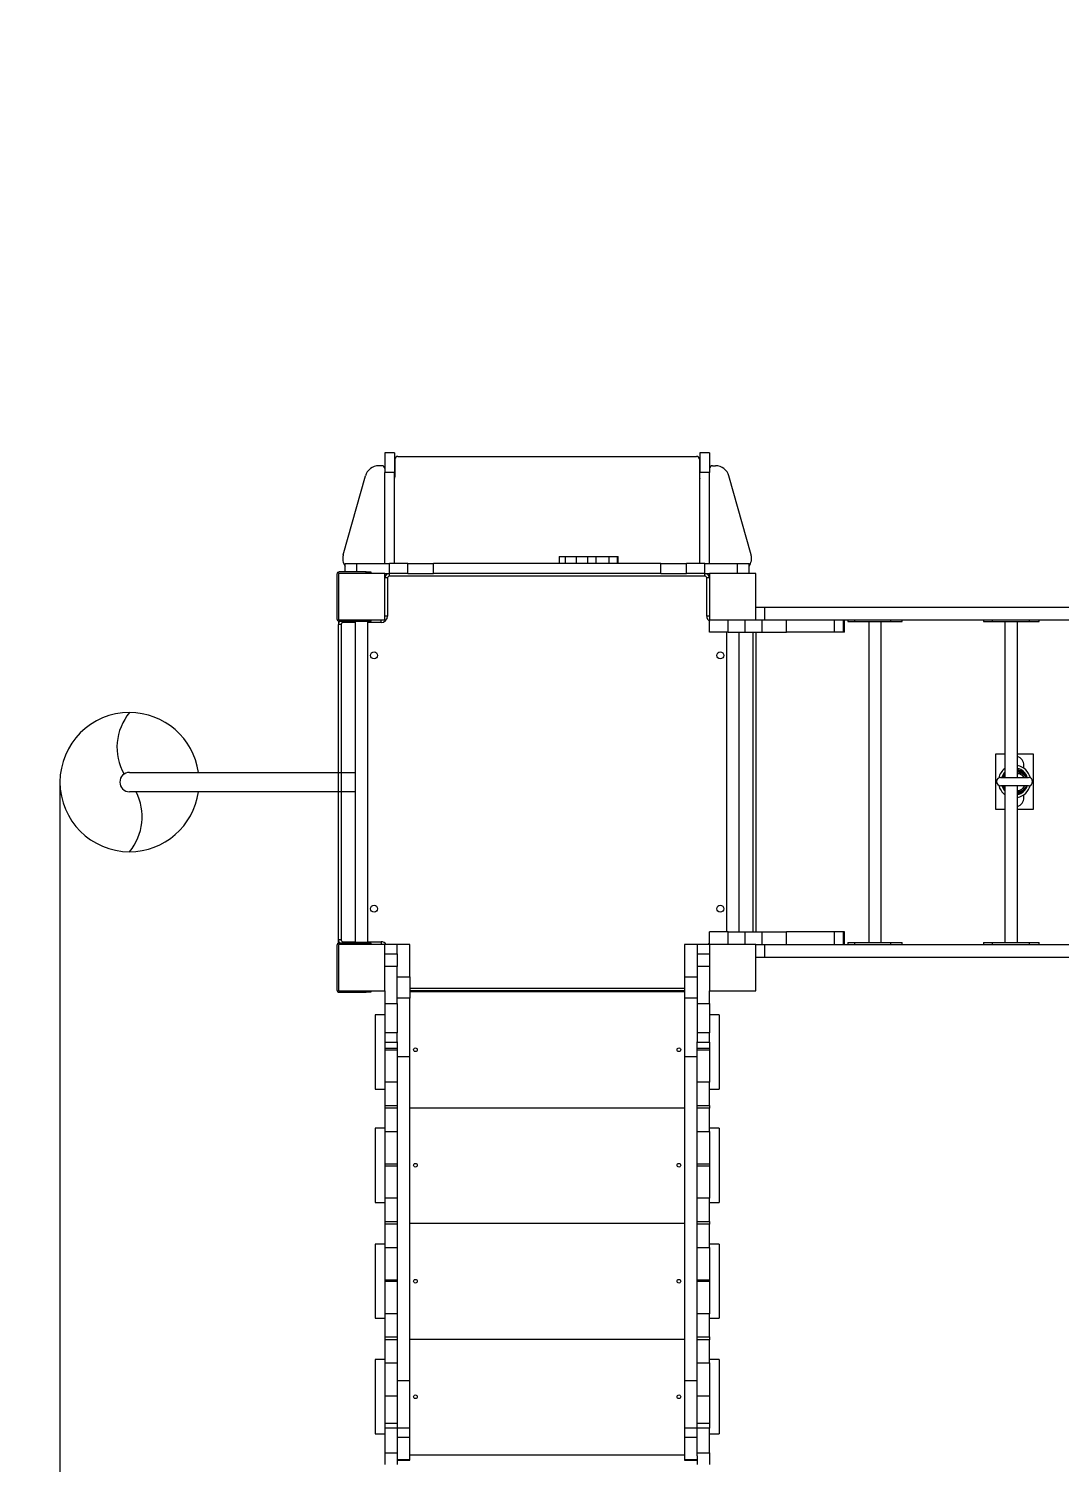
# Model space of a CAD drawing. Header units: millimetres. Extents: x -5501 to 4746, y -3874 to 3143.
# Drawn here: x -3132 to -911, y -1507 to 1584 of the extents above; entities that cross this region are included whole.
import ezdxf

# ---------------------------------------------------------------- set-up
doc = ezdxf.new("R2010")
doc.units = ezdxf.units.MM
for name, color, linetype in [('DIKOM_ОБЪЕКТ', 7, 'Continuous'), ('DIKOM_РАЗМЕР_ЗОНА', 7, 'Continuous'), ('DIKOM_РАЗМЕР_ОБЪЕКТА', 7, 'Continuous')]:
    doc.layers.add(name, color=color, linetype=linetype)
doc.styles.add('style1', font='arial.ttf', dxfattribs={"width": 0.8})
doc.dimstyles.new('1-50', dxfattribs={"dimtxt": 300, "dimasz": 200, "dimexe": 100, "dimexo": 0, "dimgap": 100, "dimtad": 1, "dimtxsty": 'style1', "dimcen": 200, "dimclrd": 7, "dimclre": 7, "dimclrt": 7, "dimadec": 1, "dimazin": 2, "dimtfac": 1, "dimtmove": 0, "dimatfit": 2, "dimfxl": 0, "dimlwd": 25, "dimlwe": 18, "dimarcsym": 0})

# ---------------------------------------------------------------- blocks, each defined once
blk = doc.blocks.new('*D9')
at = {"layer": 'Defpoints', "color": 0, "transparency": 16777216}
for p in [(635.4, 1643.5), (-3476.9, -1540.2), (-1664.7, -1540.2)]:
    blk.add_point(p, dxfattribs=at)
at = {"layer": 'DIKOM_РАЗМЕР_ОБЪЕКТА', "color": 7, "lineweight": 18, "transparency": 16777216}
for p, q in [((635.4, 1643.5), (-3576.9, 1643.5)), ((-1664.7, -1540.2), (-3576.9, -1540.2))]:
    blk.add_line(p, q, dxfattribs=at)
at = {"layer": 'DIKOM_РАЗМЕР_ОБЪЕКТА', "color": 7, "lineweight": 25, "transparency": 16777216}
blk.add_line((-3476.9, 1443.5), (-3476.9, -1340.2), dxfattribs=at)
at = {"layer": 'DIKOM_РАЗМЕР_ОБЪЕКТА', "color": 7, "transparency": 16777216}
for points in [[(-3510.2, 1443.5), (-3443.5, 1443.5), (-3476.9, 1643.5)], [(-3510.2, -1340.2), (-3443.5, -1340.2), (-3476.9, -1540.2)]]:
    blk.add_solid(points, dxfattribs=at)
at = {"layer": 'DIKOM_РАЗМЕР_ОБЪЕКТА', "color": 7, "transparency": 16777216, "insert": (-3730.1, 46.1), "char_height": 300, "attachment_point": 5, "rotation": 90, "style": 'style1'}
blk.add_mtext('3200', dxfattribs=at)
blk = doc.blocks.new('*D10')
at = {"layer": 'Defpoints', "color": 0, "transparency": 16777216}
for p in [(-3064.7, -40.4), (2745.8, -328.9), (-3064.7, -1764.6)]:
    blk.add_point(p, dxfattribs=at)
at = {"layer": 'DIKOM_РАЗМЕР_ОБЪЕКТА', "color": 7, "lineweight": 18, "transparency": 16777216}
for p, q in [((-3064.7, -40.4), (-3064.7, -1864.6)), ((2745.8, -328.9), (2745.8, -1864.6))]:
    blk.add_line(p, q, dxfattribs=at)
at = {"layer": 'DIKOM_РАЗМЕР_ОБЪЕКТА', "color": 7, "lineweight": 25, "transparency": 16777216}
blk.add_line((2545.8, -1764.6), (-2864.7, -1764.6), dxfattribs=at)
at = {"layer": 'DIKOM_РАЗМЕР_ОБЪЕКТА', "color": 7, "transparency": 16777216}
for points in [[(-2864.7, -1731.2), (-2864.7, -1797.9), (-3064.7, -1764.6)], [(2545.8, -1731.2), (2545.8, -1797.9), (2745.8, -1764.6)]]:
    blk.add_solid(points, dxfattribs=at)
at = {"layer": 'DIKOM_РАЗМЕР_ОБЪЕКТА', "color": 7, "transparency": 16777216, "insert": (-159.4, -1511.4), "char_height": 300, "attachment_point": 5, "style": 'style1'}
blk.add_mtext('5800', dxfattribs=at)
blk = doc.blocks.new('*D11')
at = {"layer": 'Defpoints', "color": 0, "transparency": 16777216}
for p in [(-4564.7, -40.4), (4745.8, -763.8), (4745.8, -3773.8)]:
    blk.add_point(p, dxfattribs=at)
at = {"layer": 'DIKOM_РАЗМЕР_ЗОНА', "color": 7, "lineweight": 18, "transparency": 16777216}
for p, q in [((-4564.7, -40.4), (-4564.7, -3873.8)), ((4745.8, -763.8), (4745.8, -3873.8))]:
    blk.add_line(p, q, dxfattribs=at)
at = {"layer": 'DIKOM_РАЗМЕР_ЗОНА', "color": 7, "lineweight": 25, "transparency": 16777216}
blk.add_line((-4364.7, -3773.8), (4545.8, -3773.8), dxfattribs=at)
at = {"layer": 'DIKOM_РАЗМЕР_ЗОНА', "color": 7, "transparency": 16777216}
for points in [[(-4364.7, -3740.5), (-4364.7, -3807.1), (-4564.7, -3773.8)], [(4545.8, -3740.5), (4545.8, -3807.1), (4745.8, -3773.8)]]:
    blk.add_solid(points, dxfattribs=at)
at = {"layer": 'DIKOM_РАЗМЕР_ЗОНА', "color": 7, "transparency": 16777216, "insert": (90.6, -3520.5), "char_height": 300, "attachment_point": 5, "style": 'style1'}
blk.add_mtext('9300', dxfattribs=at)
blk = doc.blocks.new('*D12')
at = {"layer": 'Defpoints', "color": 0, "transparency": 16777216}
for p in [(-5050.6, 3143.5), (-202.2, 3143.5), (-1126.2, -3040.2)]:
    blk.add_point(p, dxfattribs=at)
at = {"layer": 'DIKOM_РАЗМЕР_ЗОНА', "color": 7, "lineweight": 18, "transparency": 16777216}
for p, q in [((-202.2, 3143.5), (-5150.6, 3143.5)), ((-1126.2, -3040.2), (-5150.6, -3040.2))]:
    blk.add_line(p, q, dxfattribs=at)
at = {"layer": 'DIKOM_РАЗМЕР_ЗОНА', "color": 7, "lineweight": 25, "transparency": 16777216}
blk.add_line((-5050.6, -2840.2), (-5050.6, 2943.5), dxfattribs=at)
at = {"layer": 'DIKOM_РАЗМЕР_ЗОНА', "color": 7, "transparency": 16777216}
for points in [[(-5083.9, 2943.5), (-5017.3, 2943.5), (-5050.6, 3143.5)], [(-5083.9, -2840.2), (-5017.3, -2840.2), (-5050.6, -3040.2)]]:
    blk.add_solid(points, dxfattribs=at)
at = {"layer": 'DIKOM_РАЗМЕР_ЗОНА', "color": 7, "transparency": 16777216, "insert": (-5303.8, 51.6), "char_height": 300, "attachment_point": 5, "rotation": 90, "style": 'style1'}
blk.add_mtext('6200', dxfattribs=at)

msp = doc.modelspace()

# ---------------------------------------------------------------- linework, layer by layer
at = {"layer": 'DIKOM_ОБЪЕКТ', "color": 7, "linetype": 'Continuous', "lineweight": 15}
for p, q in [((-2343.68, 669.609), (-2364.68, 669.609)), ((-2364.68, 669.609), (-2364.68, 626.924)), ((-2343.68, 669.609), (-2343.68, 626.924)), ((-2342.68, 655.609), (-2342.68, 617.609)), ((-2336.68, 661.609), (-1692.68, 661.609)), ((-1686.68, 655.609), (-1686.68, 617.609)), ((-1664.68, 669.609), (-1685.68, 669.609)), ((-1685.68, 669.609), (-1685.68, 626.924)), ((-1664.68, 669.609), (-1664.68, 626.924)), ((-2454.015, 449.698), (-2406.415, 619.698)), ((-2370.68, 641.609), (-2377.526, 641.609)), ((-2343.68, 626.924), (-2364.68, 626.924)), ((-2364.68, 430.609), (-2364.68, 626.924)), ((-2343.68, 430.609), (-2343.68, 626.924)), ((-1664.68, 626.924), (-1685.68, 626.924)), ((-1685.68, 430.609), (-1685.68, 626.924)), ((-1664.68, 430.609), (-1664.68, 626.924)), ((-1658.68, 641.609), (-1651.834, 641.609)), ((-1575.345, 449.698), (-1622.945, 619.698)), ((-1988.937, 445.609), (-1988.937, 430.609)), ((-1988.937, 445.609), (-1975.865, 445.609)), ((-1975.865, 445.609), (-1975.865, 430.609)), ((-1975.865, 445.609), (-1952.076, 445.609)), ((-1952.076, 445.609), (-1952.076, 430.609)), ((-1952.076, 445.609), (-1927.517, 445.609)), ((-1927.517, 445.609), (-1927.517, 430.609)), ((-1927.517, 445.609), (-1909.648, 445.609)), ((-1909.648, 445.609), (-1909.648, 430.609)), ((-1909.648, 445.609), (-1881.935, 445.609)), ((-1881.935, 445.609), (-1881.935, 430.609)), ((-1881.935, 445.609), (-1864.048, 445.609)), ((-1864.048, 445.609), (-1864.048, 430.609)), ((-1864.048, 445.609), (-1861.358, 445.609)), ((-1861.358, 430.609), (-1861.358, 445.609)), ((-2467.68, 407.609), (-2467.68, 311.609)), ((-2464.68, 409.609), (-2464.68, 309.609)), ((-2364.68, 409.609), (-2464.68, 409.609)), ((-2404.68, 412.609), (-2462.68, 412.609)), ((-2449.68, 412.609), (-2449.68, 430.609)), ((-2449.68, 430.609), (-2424.68, 430.609)), ((-2424.68, 430.609), (-2354.68, 430.609)), ((-2424.68, 412.609), (-2424.68, 430.609)), ((-2404.68, 409.609), (-2404.68, 412.609)), ((-2404.68, 412.609), (-2394.68, 412.609)), ((-2394.68, 412.609), (-2394.68, 409.609)), ((-2364.68, 409.609), (-2354.68, 409.609)), ((-2364.68, 309.609), (-2364.68, 409.609)), ((-2354.68, 409.609), (-2354.68, 430.609)), ((-2314.68, 430.609), (-2354.68, 430.609)), ((-2314.68, 409.609), (-2354.68, 409.609)), ((-2354.68, 403.609), (-2354.68, 409.609)), ((-1674.68, 403.609), (-2354.68, 403.609)), ((-2314.68, 409.609), (-2314.68, 430.609)), ((-2314.68, 430.609), (-2259.408, 430.609)), ((-2314.68, 409.609), (-2259.408, 409.609)), ((-2259.408, 409.609), (-2259.408, 430.609)), ((-1769.951, 430.609), (-2259.408, 430.609)), ((-1769.951, 409.609), (-2259.408, 409.609)), ((-1769.951, 409.609), (-1769.951, 430.609)), ((-1769.951, 430.609), (-1714.68, 430.609)), ((-1769.951, 409.609), (-1714.68, 409.609)), ((-1714.68, 409.609), (-1714.68, 430.609)), ((-1674.68, 430.609), (-1714.68, 430.609)), ((-1674.68, 409.609), (-1714.68, 409.609)), ((-1674.68, 409.609), (-1674.68, 430.609)), ((-1674.68, 430.609), (-1604.68, 430.609)), ((-1674.68, 409.609), (-1664.68, 409.609)), ((-1674.68, 403.609), (-1674.68, 409.609)), ((-1564.68, 409.609), (-1664.68, 409.609)), ((-1664.68, 409.609), (-1664.68, 309.609)), ((-1604.68, 409.609), (-1604.68, 430.609)), ((-1604.68, 430.609), (-1579.68, 430.609)), ((-1579.68, 409.609), (-1579.68, 430.609)), ((-1564.68, 309.609), (-1564.68, 409.609)), ((-2358.68, 399.609), (-2364.68, 399.609)), ((-2358.68, 399.609), (-2358.68, 317.609)), ((-1664.68, 399.609), (-1670.68, 399.609)), ((-1670.68, 317.609), (-1670.68, 399.609)), ((-2464.68, 309.609), (-2364.68, 309.609)), ((-2404.68, 306.609), (-2404.68, 309.609)), ((-2394.68, 309.609), (-2394.68, 306.609)), ((-2372.68, 303.609), (-2372.68, 309.609)), ((-2358.68, 317.609), (-2364.68, 317.609)), ((-1664.68, 317.609), (-1670.68, 317.609)), ((-1664.68, 282.609), (-1664.68, 309.609)), ((-1664.68, 309.609), (-1564.68, 309.609)), ((-1624.68, 282.609), (-1624.68, 309.609)), ((-1587.784, 282.609), (-1587.784, 309.609)), ((-1564.68, 336.609), (-1546.523, 336.609)), ((-1564.68, 309.609), (-1551.11, 309.609)), ((-1551.11, 282.609), (-1551.11, 309.609)), ((-1551.11, 309.609), (-1500.314, 309.609)), ((-1546.523, 336.609), (-1546.523, 309.609)), ((-1546.523, 336.609), (-182.837, 336.609)), ((-1500.314, 309.609), (-233.763, 309.609)), ((-1498.766, 282.609), (-1498.766, 309.609)), ((-1395.586, 282.609), (-1395.586, 309.609)), ((-1375.969, 282.609), (-1375.969, 309.609)), ((-1373.66, 282.609), (-1373.66, 309.609)), ((-1366.933, 309.609), (-1366.933, 305.609)), ((-1352.094, 309.609), (-1352.094, 305.609)), ((-1274.803, 309.609), (-1274.803, 305.609)), ((-1249.642, 305.609), (-1249.642, 309.609)), ((-1074.38, 309.609), (-1074.38, 305.609)), ((-1055.956, 309.609), (-1055.956, 305.609)), ((-976.205, 309.609), (-976.205, 305.609)), ((-954.629, 305.609), (-954.629, 309.609)), ((-2464.68, 307.026), (-2464.68, 299.609)), ((-2458.68, 299.609), (-2464.68, 299.609)), ((-2464.68, -380.391), (-2464.68, 299.609)), ((-2462.68, 306.609), (-2404.68, 306.609)), ((-2458.68, 299.609), (-2458.68, -380.391)), ((-2454.68, 303.609), (-2454.68, 306.609)), ((-2428.18, 303.609), (-2454.68, 303.609)), ((-2434.68, 305.609), (-2434.68, 306.609)), ((-2394.68, 305.609), (-2434.68, 305.609)), ((-2428.18, 305.609), (-2428.18, -386.391)), ((-2394.68, 306.609), (-2404.68, 306.609)), ((-2401.18, -386.391), (-2401.18, 305.609)), ((-2372.68, 303.609), (-2401.18, 303.609)), ((-2394.68, 305.609), (-2394.68, 306.609)), ((-1624.68, 282.609), (-1664.68, 282.609)), ((-1628.18, 282.609), (-1628.18, -363.391)), ((-1624.68, 282.609), (-1587.784, 282.609)), ((-1601.18, -363.391), (-1601.18, 282.609)), ((-1587.784, 282.609), (-1551.11, 282.609)), ((-1570.68, -363.391), (-1570.68, 282.609)), ((-1564.68, 282.609), (-1564.68, -363.391)), ((-1551.11, 282.609), (-1498.766, 282.609)), ((-1395.586, 282.609), (-1498.766, 282.609)), ((-1375.969, 282.609), (-1395.586, 282.609)), ((-1373.66, 282.609), (-1375.969, 282.609)), ((-1366.933, 305.609), (-1352.094, 305.609)), ((-1352.094, 305.609), (-1274.803, 305.609)), ((-1321.787, 305.609), (-1321.787, -386.391)), ((-1294.787, -386.391), (-1294.787, 305.609)), ((-1274.803, 305.609), (-1249.642, 305.609)), ((-1074.38, 305.609), (-1055.956, 305.609)), ((-1055.956, 305.609), (-976.205, 305.609)), ((-1028.004, 305.609), (-1028.004, -30.155)), ((-1001.004, -30.155), (-1001.004, 305.609)), ((-976.205, 305.609), (-954.629, 305.609)), ((-1047.428, 20.845), (-1028.004, 20.845)), ((-1047.428, -99.155), (-1047.428, 20.845)), ((-1001.004, 20.845), (-967.428, 20.845)), ((-967.428, 20.845), (-967.428, -99.155)), ((-2914.68, -19.391), (-2428.18, -19.391)), ((-1037.428, -30.155), (-977.428, -30.155)), ((-987.428, -10.432), (-987.428, -3.977)), ((-2428.18, -61.391), (-2914.68, -61.391)), ((-977.428, -48.155), (-1037.428, -48.155)), ((-1028.004, -48.155), (-1028.004, -386.391)), ((-1001.004, -386.391), (-1001.004, -48.155)), ((-987.428, -73.939), (-987.428, -67.878)), ((-1028.004, -99.155), (-1047.428, -99.155)), ((-967.428, -99.155), (-1001.004, -99.155)), ((-1664.68, -390.391), (-1664.68, -363.391)), ((-1624.68, -363.391), (-1664.68, -363.391)), ((-1624.68, -390.391), (-1624.68, -363.391)), ((-1624.68, -363.391), (-1587.784, -363.391)), ((-1587.784, -390.391), (-1587.784, -363.391)), ((-1587.784, -363.391), (-1551.11, -363.391)), ((-1551.11, -390.391), (-1551.11, -363.391)), ((-1551.11, -363.391), (-1498.766, -363.391)), ((-1498.766, -390.391), (-1498.766, -363.391)), ((-1395.586, -363.391), (-1498.766, -363.391)), ((-1395.586, -390.391), (-1395.586, -363.391)), ((-1375.969, -363.391), (-1395.586, -363.391)), ((-1375.969, -390.391), (-1375.969, -363.391)), ((-1373.66, -363.391), (-1375.969, -363.391)), ((-1373.66, -390.391), (-1373.66, -363.391)), ((-2467.68, -392.391), (-2467.68, -488.391)), ((-2458.68, -380.391), (-2464.68, -380.391)), ((-2464.68, -387.809), (-2464.68, -380.391)), ((-2364.68, -390.391), (-2464.68, -390.391)), ((-2464.68, -390.391), (-2464.68, -490.391)), ((-2404.68, -387.391), (-2462.68, -387.391)), ((-2454.68, -384.391), (-2428.18, -384.391)), ((-2454.68, -384.391), (-2454.68, -387.391)), ((-2434.68, -387.391), (-2434.68, -386.391)), ((-2394.68, -386.391), (-2434.68, -386.391)), ((-2404.68, -390.391), (-2404.68, -387.391)), ((-2404.68, -387.391), (-2394.68, -387.391)), ((-2401.18, -384.391), (-2372.68, -384.391)), ((-2394.68, -387.391), (-2394.68, -386.391)), ((-2394.68, -387.391), (-2394.68, -390.391)), ((-2372.68, -384.391), (-2372.68, -390.391)), ((-2337.68, -390.22), (-2364.68, -390.22)), ((-2364.68, -390.22), (-2364.68, -390.391)), ((-2337.68, -390.391), (-2364.68, -390.391)), ((-2364.68, -490.391), (-2364.68, -390.391)), ((-2310.68, -390.22), (-2337.68, -390.22)), ((-2337.68, -390.22), (-2337.68, -390.391)), ((-2337.68, -410.391), (-2337.68, -390.391)), ((-2310.68, -460.22), (-2310.68, -390.22)), ((-1691.68, -390.22), (-1718.68, -390.22)), ((-1718.68, -390.22), (-1718.68, -460.22)), ((-1691.68, -390.391), (-1691.68, -390.22)), ((-1664.68, -390.22), (-1691.68, -390.22)), ((-1691.68, -390.391), (-1691.68, -410.391)), ((-1664.68, -390.391), (-1691.68, -390.391)), ((-1664.68, -390.391), (-1664.68, -490.391)), ((-1564.68, -390.391), (-1664.68, -390.391)), ((-1564.68, -390.391), (-1551.11, -390.391)), ((-1564.68, -490.391), (-1564.68, -390.391)), ((-1551.11, -390.391), (-1500.314, -390.391)), ((-1546.523, -390.391), (-1546.523, -417.391)), ((-1500.314, -390.391), (-233.763, -390.391)), ((-1366.933, -386.391), (-1366.933, -390.391)), ((-1366.933, -386.391), (-1352.094, -386.391)), ((-1352.094, -386.391), (-1352.094, -390.391)), ((-1352.094, -386.391), (-1274.803, -386.391)), ((-1274.803, -386.391), (-1274.803, -390.391)), ((-1274.803, -386.391), (-1249.642, -386.391)), ((-1249.642, -390.391), (-1249.642, -386.391)), ((-1074.38, -386.391), (-1074.38, -390.391)), ((-1074.38, -386.391), (-1055.956, -386.391)), ((-1055.956, -386.391), (-1055.956, -390.391)), ((-1055.956, -386.391), (-976.205, -386.391)), ((-976.205, -386.391), (-976.205, -390.391)), ((-976.205, -386.391), (-954.629, -386.391)), ((-954.629, -390.391), (-954.629, -386.391)), ((-2364.68, -410.391), (-2337.68, -410.391)), ((-2337.68, -410.391), (-2337.68, -437.575)), ((-1691.68, -410.391), (-1664.68, -410.391)), ((-1691.68, -410.391), (-1691.68, -437.575)), ((-1564.68, -417.391), (-1546.523, -417.391)), ((-1546.523, -417.391), (-182.837, -417.391)), ((-2337.68, -437.575), (-2364.68, -437.575)), ((-2337.68, -517.398), (-2337.68, -437.575)), ((-2337.68, -460.22), (-2310.68, -460.22)), ((-2310.68, -460.22), (-2310.68, -506.24)), ((-1718.68, -460.22), (-1691.68, -460.22)), ((-1718.68, -460.22), (-1718.68, -506.24)), ((-1664.68, -437.575), (-1691.68, -437.575)), ((-1691.68, -437.575), (-1691.68, -517.398)), ((-2464.68, -490.391), (-2364.68, -490.391)), ((-2462.68, -493.391), (-2404.68, -493.391)), ((-2404.68, -493.391), (-2404.68, -490.391)), ((-2394.68, -493.391), (-2404.68, -493.391)), ((-2394.68, -490.391), (-2394.68, -493.391)), ((-2364.68, -490.391), (-2364.68, -517.398)), ((-2310.68, -484.391), (-1718.68, -484.391)), ((-1718.68, -490.391), (-2310.68, -490.391)), ((-1718.68, -492.22), (-2310.68, -492.22)), ((-1664.68, -517.398), (-1664.68, -490.391)), ((-1664.68, -490.391), (-1564.68, -490.391)), ((-2364.68, -517.398), (-2337.68, -517.398)), ((-2364.68, -517.398), (-2364.68, -580.501)), ((-2310.68, -506.24), (-2337.68, -506.24)), ((-2337.68, -517.398), (-2337.68, -580.501)), ((-2310.68, -632.765), (-2310.68, -506.24)), ((-1691.68, -506.24), (-1718.68, -506.24)), ((-1718.68, -506.24), (-1718.68, -632.765)), ((-1691.68, -517.398), (-1664.68, -517.398)), ((-1691.68, -517.398), (-1691.68, -580.501)), ((-1664.68, -517.398), (-1664.68, -580.501)), ((-2364.68, -541.999), (-2385.68, -541.999)), ((-2385.68, -541.999), (-2385.68, -701.999)), ((-1643.68, -541.999), (-1664.68, -541.999)), ((-1643.68, -541.999), (-1643.68, -701.999)), ((-2337.68, -580.501), (-2364.68, -580.501)), ((-2364.68, -580.501), (-2364.68, -600.678)), ((-2337.68, -599.884), (-2337.68, -580.501)), ((-1664.68, -580.501), (-1691.68, -580.501)), ((-1691.68, -580.501), (-1691.68, -599.884)), ((-1664.68, -600.678), (-1664.68, -580.501)), ((-2364.68, -600.678), (-2337.68, -600.678)), ((-2364.68, -600.678), (-2364.68, -614.22)), ((-2364.68, -614.22), (-2337.68, -614.22)), ((-2364.68, -614.22), (-2364.68, -617.22)), ((-2364.68, -617.22), (-2337.68, -617.22)), ((-2364.68, -617.22), (-2364.68, -687.22)), ((-2337.68, -599.884), (-2337.68, -632.765)), ((-1691.68, -632.765), (-1691.68, -599.884)), ((-1691.68, -600.678), (-1664.68, -600.678)), ((-1691.68, -614.22), (-1664.68, -614.22)), ((-1691.68, -617.22), (-1664.68, -617.22)), ((-1664.68, -600.678), (-1664.68, -614.22)), ((-1664.68, -614.22), (-1664.68, -617.22)), ((-1664.68, -617.22), (-1664.68, -687.22)), ((-2310.68, -632.765), (-2337.68, -632.765)), ((-2337.68, -632.765), (-2337.68, -1330.81)), ((-2310.68, -1330.81), (-2310.68, -632.765)), ((-1691.68, -632.765), (-1718.68, -632.765)), ((-1718.68, -632.765), (-1718.68, -1330.81)), ((-1691.68, -1330.81), (-1691.68, -632.765)), ((-2385.68, -701.999), (-2364.68, -701.999)), ((-2337.68, -687.22), (-2364.68, -687.22)), ((-2364.68, -687.22), (-2364.68, -737.22)), ((-1664.68, -687.22), (-1691.68, -687.22)), ((-1664.68, -737.22), (-1664.68, -687.22)), ((-1664.68, -701.999), (-1643.68, -701.999)), ((-2364.68, -737.22), (-2337.68, -737.22)), ((-2364.68, -737.22), (-2364.68, -743.22)), ((-1691.68, -737.22), (-1664.68, -737.22)), ((-1664.68, -737.22), (-1664.68, -743.22)), ((-2337.68, -743.22), (-2364.68, -743.22)), ((-2364.68, -743.22), (-2364.68, -793.22)), ((-2310.68, -742.22), (-1718.68, -742.22)), ((-1664.68, -743.22), (-1691.68, -743.22)), ((-1664.68, -793.22), (-1664.68, -743.22)), ((-2364.68, -786.22), (-2385.68, -786.22)), ((-2385.68, -786.22), (-2385.68, -946.22)), ((-2364.68, -793.22), (-2337.68, -793.22)), ((-2364.68, -793.22), (-2364.68, -863.22)), ((-1691.68, -793.22), (-1664.68, -793.22)), ((-1643.68, -786.22), (-1664.68, -786.22)), ((-1664.68, -793.22), (-1664.68, -863.22)), ((-1643.68, -786.22), (-1643.68, -946.22)), ((-2364.68, -863.22), (-2337.68, -863.22)), ((-2364.68, -863.22), (-2364.68, -867.22)), ((-1691.68, -863.22), (-1664.68, -863.22)), ((-1664.68, -863.22), (-1664.68, -867.22)), ((-2364.68, -867.22), (-2337.68, -867.22)), ((-2364.68, -867.22), (-2364.68, -937.22)), ((-1691.68, -867.22), (-1664.68, -867.22)), ((-1664.68, -867.22), (-1664.68, -937.22)), ((-2385.68, -946.22), (-2364.68, -946.22)), ((-2337.68, -937.22), (-2364.68, -937.22)), ((-2364.68, -937.22), (-2364.68, -987.22)), ((-1664.68, -937.22), (-1691.68, -937.22)), ((-1664.68, -987.22), (-1664.68, -937.22)), ((-1664.68, -946.22), (-1643.68, -946.22)), ((-2364.68, -987.22), (-2337.68, -987.22)), ((-2364.68, -987.22), (-2364.68, -993.22)), ((-1691.68, -987.22), (-1664.68, -987.22)), ((-1664.68, -987.22), (-1664.68, -993.22)), ((-2337.68, -993.22), (-2364.68, -993.22)), ((-2364.68, -993.22), (-2364.68, -1043.22)), ((-2310.68, -991.22), (-1718.68, -991.22)), ((-1664.68, -993.22), (-1691.68, -993.22)), ((-1664.68, -1043.22), (-1664.68, -993.22)), ((-2364.68, -1036.22), (-2385.68, -1036.22)), ((-2385.68, -1036.22), (-2385.68, -1196.22)), ((-2364.68, -1043.22), (-2337.68, -1043.22)), ((-2364.68, -1043.22), (-2364.68, -1113.22)), ((-1691.68, -1043.22), (-1664.68, -1043.22)), ((-1643.68, -1036.22), (-1664.68, -1036.22)), ((-1664.68, -1043.22), (-1664.68, -1113.22)), ((-1643.68, -1036.22), (-1643.68, -1196.22)), ((-2364.68, -1113.22), (-2337.68, -1113.22)), ((-2364.68, -1113.22), (-2364.68, -1116.22)), ((-2364.68, -1116.22), (-2337.68, -1116.22)), ((-2364.68, -1116.22), (-2364.68, -1186.22)), ((-1691.68, -1113.22), (-1664.68, -1113.22)), ((-1691.68, -1116.22), (-1664.68, -1116.22)), ((-1664.68, -1113.22), (-1664.68, -1116.22)), ((-1664.68, -1116.22), (-1664.68, -1186.22)), ((-2385.68, -1196.22), (-2364.68, -1196.22)), ((-2337.68, -1186.22), (-2364.68, -1186.22)), ((-2364.68, -1186.22), (-2364.68, -1236.22)), ((-1664.68, -1186.22), (-1691.68, -1186.22)), ((-1664.68, -1236.22), (-1664.68, -1186.22)), ((-1664.68, -1196.22), (-1643.68, -1196.22)), ((-2364.68, -1236.22), (-2337.68, -1236.22)), ((-2364.68, -1236.22), (-2364.68, -1242.22)), ((-2337.68, -1242.22), (-2364.68, -1242.22)), ((-2364.68, -1242.22), (-2364.68, -1292.22)), ((-2310.68, -1241.22), (-1718.68, -1241.22)), ((-1691.68, -1236.22), (-1664.68, -1236.22)), ((-1664.68, -1242.22), (-1691.68, -1242.22)), ((-1664.68, -1236.22), (-1664.68, -1242.22)), ((-1664.68, -1292.22), (-1664.68, -1242.22)), ((-2364.68, -1285.22), (-2385.68, -1285.22)), ((-2385.68, -1285.22), (-2385.68, -1445.22)), ((-2364.68, -1292.22), (-2337.68, -1292.22)), ((-2364.68, -1292.22), (-2364.68, -1363.269)), ((-1691.68, -1292.22), (-1664.68, -1292.22)), ((-1643.68, -1285.22), (-1664.68, -1285.22)), ((-1664.68, -1292.22), (-1664.68, -1363.269)), ((-1643.68, -1285.22), (-1643.68, -1445.22)), ((-2310.68, -1330.81), (-2337.68, -1330.81)), ((-2337.68, -1330.81), (-2337.68, -1432.679)), ((-2310.68, -1432.679), (-2310.68, -1330.81)), ((-1691.68, -1330.81), (-1718.68, -1330.81)), ((-1718.68, -1330.81), (-1718.68, -1432.679)), ((-1691.68, -1432.679), (-1691.68, -1330.81)), ((-2364.68, -1363.269), (-2337.68, -1363.269)), ((-2364.68, -1363.269), (-2364.68, -1422.181)), ((-1691.68, -1363.269), (-1664.68, -1363.269)), ((-1664.68, -1363.269), (-1664.68, -1422.181)), ((-2385.68, -1445.22), (-2364.68, -1445.22)), ((-2364.68, -1422.181), (-2337.68, -1422.181)), ((-2364.68, -1422.181), (-2364.68, -1432.969)), ((-2337.68, -1432.969), (-2364.68, -1432.969)), ((-2364.68, -1432.969), (-2364.68, -1485.904)), ((-2310.68, -1432.679), (-2337.68, -1432.679)), ((-2337.68, -1432.679), (-2337.68, -1452.807)), ((-2310.68, -1452.807), (-2310.68, -1432.679)), ((-1691.68, -1432.679), (-1718.68, -1432.679)), ((-1718.68, -1432.679), (-1718.68, -1452.807)), ((-1691.68, -1422.181), (-1664.68, -1422.181)), ((-1691.68, -1452.807), (-1691.68, -1432.679)), ((-1664.68, -1432.969), (-1691.68, -1432.969)), ((-1664.68, -1422.181), (-1664.68, -1432.969)), ((-1664.68, -1485.904), (-1664.68, -1432.969)), ((-1664.68, -1445.22), (-1643.68, -1445.22)), ((-2310.68, -1452.807), (-2337.68, -1452.807)), ((-2337.68, -1452.807), (-2337.68, -1492.573)), ((-2310.68, -1501.465), (-2310.68, -1452.807)), ((-1691.68, -1452.807), (-1718.68, -1452.807)), ((-1718.68, -1452.807), (-1718.68, -1501.465)), ((-1691.68, -1492.573), (-1691.68, -1452.807)), ((-2364.68, -1485.904), (-2337.68, -1485.904)), ((-2364.68, -1485.904), (-2364.68, -1511.091)), ((-2337.68, -1492.573), (-2337.68, -1511.091)), ((-2310.68, -1501.465), (-2337.68, -1501.465)), ((-2337.68, -1502.113), (-2310.68, -1502.113)), ((-2310.68, -1490.22), (-1718.68, -1490.22)), ((-2310.68, -1502.113), (-2310.68, -1501.465)), ((-1691.68, -1501.465), (-1718.68, -1501.465)), ((-1718.68, -1501.465), (-1718.68, -1502.113)), ((-1718.68, -1502.113), (-1691.68, -1502.113)), ((-1691.68, -1485.904), (-1664.68, -1485.904)), ((-1691.68, -1492.573), (-1691.68, -1511.091)), ((-1664.68, -1485.904), (-1664.68, -1511.091))]:
    msp.add_line(p, q, dxfattribs=at)
at = {"layer": 'DIKOM_ОБЪЕКТ', "color": 7, "linetype": 'Continuous', "lineweight": 15, "flags": 128}
for points in [[(-1028.004, -26.322), (-1028.9, -27.885), (-1029.946, -30.155)], [(-1029.147, -30.155), (-1028.473, -28.675), (-1028.004, -27.782)], [(-1029.946, -48.155), (-1028.9, -50.424), (-1028.004, -51.987)], [(-1028.004, -50.527), (-1029.078, -48.319), (-1029.147, -48.155)], [(-998.963, -61.088), (-1000.301, -61.558), (-1001.004, -61.77)]]:
    msp.add_lwpolyline(points, dxfattribs=at)
at = {"layer": 'DIKOM_ОБЪЕКТ', "color": 7, "linetype": 'Continuous', "lineweight": 15}
for centre, radius in [((-2387.68, 232.609), 7.5), ((-1641.68, 232.609), 7.5), ((-2387.68, -313.391), 7.5), ((-1641.68, -313.391), 7.5), ((-2298.68, -617.22), 4), ((-1730.68, -617.22), 4), ((-2298.68, -866.22), 4), ((-1730.68, -866.22), 4), ((-2298.68, -1116.22), 4), ((-1730.68, -1116.22), 4), ((-2298.68, -1365.22), 4), ((-1730.68, -1365.22), 4)]:
    msp.add_circle(centre, radius, dxfattribs=at)
for centre, radius, start, end in [((-2336.68, 655.609), 6, 90, 180), ((-2336.68, 655.609), 6, 90, 180), ((-1692.68, 655.609), 6, 0, 90), ((-1692.68, 655.609), 6, 0, 90), ((-2377.526, 611.609), 30, 90, 164.357754), ((-2377.526, 611.609), 30, 90, 164.357754), ((-2370.68, 635.609), 6, 0, 90), ((-2370.68, 635.609), 6, 0, 90), ((-1658.68, 635.609), 6, 90, 180), ((-1658.68, 635.609), 6, 90, 180), ((-1651.834, 611.609), 30, 15.642246, 90), ((-1651.834, 611.609), 30, 15.642246, 90), ((-2348.68, 617.609), 6, 326.442896, 0), ((-2348.68, 617.609), 6, 326.442896, 0), ((-1680.68, 617.609), 6, 180, 213.55731), ((-1680.68, 617.609), 6, 180, 213.55731), ((-2425.126, 441.609), 30, 164.357754, 215.06907), ((-2425.126, 441.609), 30, 164.357754, 180), ((-1604.234, 441.609), 30, 324.930969, 15.642246), ((-1604.234, 441.609), 30, 0, 15.642246), ((-2462.68, 407.609), 5, 90, 180), ((-2354.68, 399.609), 10, 90, 180), ((-2354.68, 399.609), 4, 90, 180), ((-1674.68, 399.609), 10, 0, 90), ((-1674.68, 399.609), 4, 0, 90), ((-2462.68, 311.609), 5, 180, 270), ((-2372.68, 317.609), 14, 270, 0), ((-1656.68, 317.609), 14, 180, 235.150095), ((-2454.68, 299.609), 10, 135.572996, 180), ((-2454.68, 299.609), 4, 90, 180), ((-2914.68, -40.391), 150, 90, 270), ((-2824.44, 34.609), 117.338, 140.269442, 209.462606), ((-2914.68, -40.391), 150, 8.047846, 90), ((-1007.428, -3.977), 20, 0, 71.265679), ((-2914.68, -40.391), 21, 90, 270), ((-2914.68, -40.391), 21, 90, 180), ((-1037.428, -39.155), 9, 90, 270), ((-1007.428, -39.155), 35, 126.007912, 166.738524), ((-1007.428, -39.155), 28.974, 135.249223, 161.902982), ((-1007.428, -39.155), 26.49, 140.964947, 160.138305), ((-1007.428, -39.155), 25.75, 143.042648, 159.542373), ((-1007.428, -39.155), 25.01, 145.358681, 158.908644), ((-1007.428, -39.155), 24.99, 145.425105, 158.890957), ((-1007.428, -39.155), 35, 13.261476, 79.424466), ((-1007.428, -39.155), 28.974, 18.097018, 77.190802), ((-1007.428, -39.155), 26.49, 19.861695, 75.966348), ((-1007.428, -39.155), 25.75, 23.432275, 75.554414), ((-1007.428, -39.155), 25.01, 32.59325, 75.117269), ((-1007.428, -39.155), 24.99, 32.820769, 75.105082), ((-1007.428, -39.155), 24.25, 40.765034, 74.639525), ((-1007.428, -39.155), 23.51, 48.074663, 74.143517), ((-1001.464, -40.251), 20.987, 28.754203, 88.74574), ((-1001.464, -40.251), 17.987, 34.144839, 88.536503), ((-977.428, -39.155), 9, 270, 90), ((-2914.68, -40.391), 21, 180, 270), ((-2914.68, -40.391), 150, 270, 351.952154), ((-3004.92, -115.391), 117.338, 320.269442, 27.400544), ((-1007.428, -39.155), 35, 193.261476, 233.992088), ((-1007.428, -39.155), 28.974, 198.097018, 224.750777), ((-1007.428, -39.155), 26.49, 199.861695, 219.035053), ((-1007.428, -39.155), 25.75, 200.457627, 216.957352), ((-1007.428, -39.155), 25.01, 201.091356, 214.641319), ((-1007.428, -39.155), 24.99, 201.109043, 214.574895), ((-1007.428, -39.155), 35, 280.575534, 346.738524), ((-1001.464, -40.251), 20.987, 271.25426, 337.875307), ((-1001.464, -40.251), 17.987, 271.463497, 333.93186), ((-1007.428, -39.155), 28.974, 282.809198, 341.902982), ((-1007.428, -39.155), 26.49, 284.033652, 327.666171), ((-1007.428, -39.155), 25.75, 284.445586, 315.745631), ((-1007.428, -39.155), 25.01, 284.882731, 306.584656), ((-1007.428, -39.155), 24.99, 284.894918, 306.357136), ((-1007.428, -39.155), 24.25, 285.360475, 298.412872), ((-1007.428, -73.939), 20, 288.734321, 0), ((-2462.68, -392.391), 5, 90, 180), ((-2454.68, -380.391), 10, 180, 224.427004), ((-2454.68, -380.391), 4, 180, 270), ((-2372.68, -398.391), 14, 35.710575, 90), ((-1656.68, -398.391), 14, 124.849905, 144.289425), ((-2462.68, -488.391), 5, 180, 270)]:
    msp.add_arc(centre, radius, start, end, dxfattribs=at)

# ---------------------------------------------------------------- dimensions: what is measured, and where the dimension line sits
at = {"layer": 'DIKOM_РАЗМЕР_ЗОНА'}
dim = msp.add_linear_dim(base=(-5050.61, 3143.49), p1=(-1126.182, -3040.22), p2=(-202.171, 3143.49), angle=90, text='6200', dimstyle='1-50', dxfattribs=at)
dim.commit()
dim.dimension.update_dxf_attribs({"geometry": '*D12', "text_midpoint": (-5050.61, 51.635), "dimtype": 160})
dim = msp.add_linear_dim(base=(4745.846, -3773.797), p1=(-4564.68, -40.391), p2=(4745.846, -763.787), text='9300', dimstyle='1-50', dxfattribs=at)
dim.commit()
dim.dimension.update_dxf_attribs({"geometry": '*D11', "text_midpoint": (90.583, -3773.797), "dimtype": 160})
at = {"layer": 'DIKOM_РАЗМЕР_ОБЪЕКТА'}
dim = msp.add_linear_dim(base=(-3476.864, -1540.22), p1=(635.429, 1643.49), p2=(-1664.68, -1540.22), angle=90, text='3200', dimstyle='1-50', dxfattribs=at)
dim.commit()
dim.dimension.update_dxf_attribs({"geometry": '*D9', "text_midpoint": (-3476.864, 46.124), "dimtype": 160})
dim = msp.add_linear_dim(base=(-3064.68, -1764.577), p1=(2745.846, -328.891), p2=(-3064.68, -40.391), text='5800', dimstyle='1-50', dxfattribs=at)
dim.commit()
dim.dimension.update_dxf_attribs({"geometry": '*D10', "text_midpoint": (-159.417, -1764.577), "dimtype": 160})

doc.saveas('drawing.dxf')
